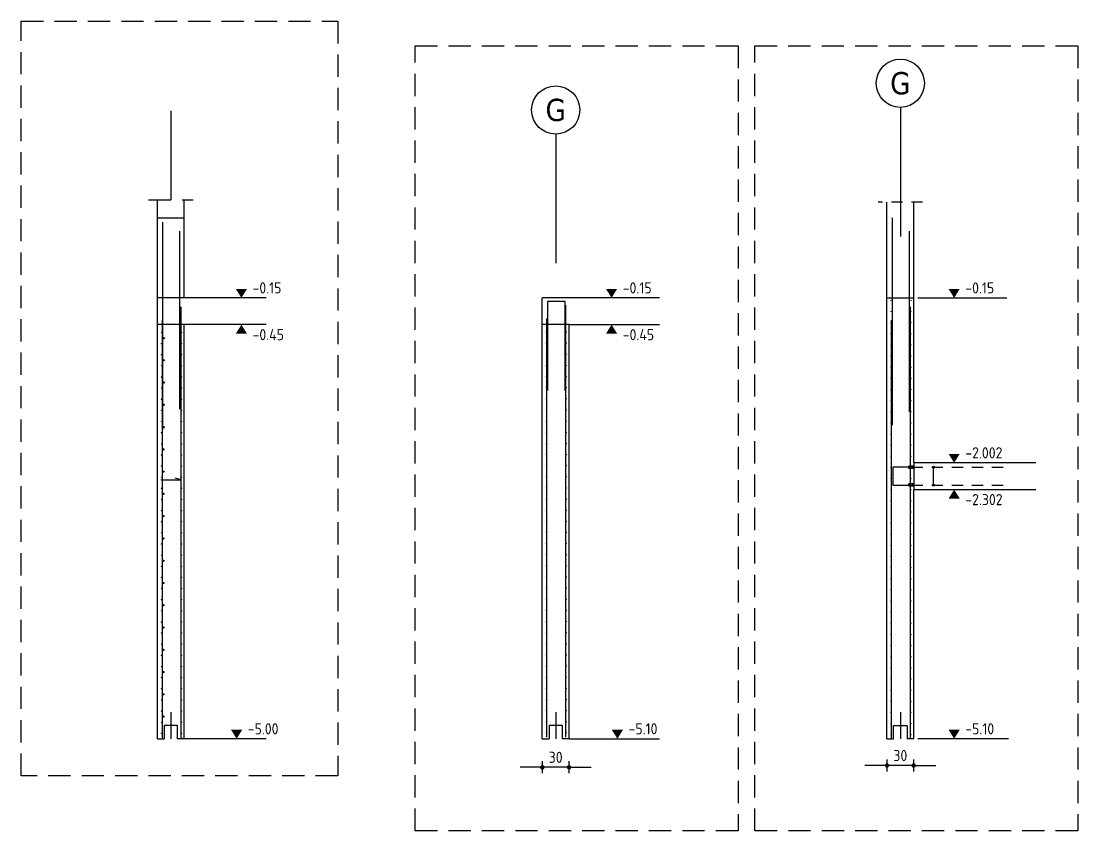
# Model space of a CAD drawing. Extents: x -17 to 74, y -15 to 121.
# Drawn here: x -16.87 to -5, y 9.11 to 18.2 of the extents above; entities that cross this region are included whole.
import ezdxf

# ---------------------------------------------------------------- set-up
doc = ezdxf.new("R2010")
doc.units = 0
doc.header["$LTSCALE"] = 0.5
for name, pattern in [('AUSGEZOGEN', [1000.01, 1000, 0.01]), ('DASHED', [0.75, 0.5, -0.25]), ('HIDDEN', [0.375, 0.25, -0.125]), ('STRICHLINIE', [0.75, 0.5, -0.25])]:
    doc.linetypes.add(name, pattern=pattern)
for name, color, linetype in [('ACHSEN', 7, 'Continuous'), ('AFU', 7, 'Continuous'), ('BETON', 7, 'Continuous'), ('DETAIL', 7, 'Continuous'), ('HILFE', 7, 'Continuous'), ('koten', 7, 'Continuous'), ('LENTON', 7, 'Continuous'), ('MASSE', 7, 'Continuous'), ('OBJEKT', 7, 'Continuous'), ('RND', 7, 'Continuous'), ('SFP_Achsen', 7, 'Continuous')]:
    doc.layers.add(name, color=color, linetype=linetype)
doc.layers.add('NOPLOT', color=7, linetype='Continuous', plot=False)
doc.styles.add('helv', font='tahoma.ttf')
doc.styles.add('txt', font='isocp.shx')
doc.linetypes.add('AFU_50K', pattern='A,0.15,["/",Standard,S=0.2,R=0,X=-0.01,Y=-0.1],0.07,["/",Standard,S=0.2,R=0,X=-0.01,Y=-0.1],0.15', length=0.37)
doc.dimstyles.new('DOT_I', dxfattribs={"dimscale": 0.5, "dimtxt": 0.25, "dimasz": 0.25, "dimexe": 0.1, "dimexo": 0.3, "dimgap": 0.1, "dimtad": 1, "dimdec": 3, "dimzin": 3, "dimtxsty": 'txt', "dimblk": 'DOT', "dimblk1": 'DOT', "dimblk2": 'DOT', "dimsah": 1, "dimcen": 0.1, "dimse1": 1, "dimse2": 1, "dimazin": 0, "dimtfac": 1, "dimtdec": 4, "dimtix": 1, "dimtmove": 2, "dimatfit": 3, "dimfxl": 0, "dimtvp": 1, "dimtolj": 1, "dimtzin": 0, "dimarcsym": 0})

# ---------------------------------------------------------------- blocks, each defined once
blk = doc.blocks.new('okrd_o')
at = {"layer": 'koten', "color": 7, "linetype": 'Continuous'}
blk.add_solid([(-0.125, 0.202), (0.125, 0.202), (0, 0)], dxfattribs=at)
at = {"layer": 'koten', "style": 'txt'}
blk.add_attdef('OKRD', (0.25, 0.1), '', height=0.25, dxfattribs=at)
blk = doc.blocks.new('okrd_u')
at = {"layer": 'koten', "color": 7, "linetype": 'Continuous'}
blk.add_solid([(-0.125, -0.202), (0.125, -0.202), (0, 0)], dxfattribs=at)
at = {"layer": 'koten', "style": 'txt'}
blk.add_attdef('OKRD', (0.25, -0.35), '', height=0.25, dxfattribs=at)
blk = doc.blocks.new('DOT')
at = {"layer": 'MASSE', "color": 7, "linetype": 'Continuous'}
for p, q in [((0, 0), (-1, 0)), ((0, 0.54), (0, -0.54))]:
    blk.add_line(p, q, dxfattribs=at)
at = {"layer": 'MASSE', "color": 7, "linetype": 'Continuous', "const_width": 0.2}
blk.add_lwpolyline([(-0.1, 0, 1), (0.1, 0, 1)], format="xyb", close=True, dxfattribs=at)
blk = doc.blocks.new('*D19')
at = {"layer": 'Defpoints', "color": 0, "linetype": 'AUSGEZOGEN', "transparency": 16777216}
for p in [(-11.015, 9.821), (-11.015, 9.821), (-10.715, 9.821)]:
    blk.add_point(p, dxfattribs=at)
at = {"layer": 'MASSE', "color": 0, "linetype": 'AUSGEZOGEN', "lineweight": -2, "transparency": 16777216}
for p, q in [((-11.14, 9.821), (-11.265, 9.821)), ((-10.715, 9.821), (-11.015, 9.821)), ((-10.59, 9.821), (-10.465, 9.821))]:
    blk.add_line(p, q, dxfattribs=at)
at = {"layer": 'MASSE', "color": 0, "linetype": 'AUSGEZOGEN', "lineweight": -2, "transparency": 16777216, "xscale": 0.125, "yscale": 0.125, "zscale": 0.125}
blk.add_blockref('DOT', (-11.015, 9.821), dxfattribs=at)
at = {"layer": 'MASSE', "color": 0, "linetype": 'AUSGEZOGEN', "lineweight": -2, "transparency": 16777216, "xscale": 0.125, "yscale": 0.125, "zscale": 0.125, "rotation": 180}
blk.add_blockref('DOT', (-10.715, 9.821), dxfattribs=at)
at = {"layer": 'MASSE', "color": 0, "linetype": 'AUSGEZOGEN', "transparency": 16777216, "insert": (-10.865, 9.933), "char_height": 0.125, "attachment_point": 5, "style": 'txt'}
blk.add_mtext('\\A1;30', dxfattribs=at)
blk = doc.blocks.new('*D20')
at = {"layer": 'Defpoints', "color": 0, "linetype": 'AUSGEZOGEN', "transparency": 16777216}
for p in [(-7.146, 9.841), (-7.146, 9.841), (-6.846, 9.841)]:
    blk.add_point(p, dxfattribs=at)
at = {"layer": 'MASSE', "color": 0, "linetype": 'AUSGEZOGEN', "lineweight": -2, "transparency": 16777216}
for p, q in [((-7.271, 9.841), (-7.396, 9.841)), ((-6.846, 9.841), (-7.146, 9.841)), ((-6.721, 9.841), (-6.596, 9.841))]:
    blk.add_line(p, q, dxfattribs=at)
at = {"layer": 'MASSE', "color": 0, "linetype": 'AUSGEZOGEN', "lineweight": -2, "transparency": 16777216, "xscale": 0.125, "yscale": 0.125, "zscale": 0.125}
blk.add_blockref('DOT', (-7.146, 9.841), dxfattribs=at)
at = {"layer": 'MASSE', "color": 0, "linetype": 'AUSGEZOGEN', "lineweight": -2, "transparency": 16777216, "xscale": 0.125, "yscale": 0.125, "zscale": 0.125, "rotation": 180}
blk.add_blockref('DOT', (-6.846, 9.841), dxfattribs=at)
at = {"layer": 'MASSE', "color": 0, "linetype": 'AUSGEZOGEN', "transparency": 16777216, "insert": (-6.996, 9.953), "char_height": 0.125, "attachment_point": 5, "style": 'txt'}
blk.add_mtext('\\A1;30', dxfattribs=at)

msp = doc.modelspace()

# ---------------------------------------------------------------- linework, layer by layer
at = {"layer": 'ACHSEN', "color": 140, "linetype": 'AUSGEZOGEN'}
for p, q in [((-6.99597, 17.23034), (-6.99597, 15.78205)), ((-15.18463, 17.19078), (-15.18463, 16.19078)), ((-10.86489, 16.93034), (-10.86489, 15.48205))]:
    msp.add_line(p, q, dxfattribs=at)
at = {"layer": 'AFU', "color": 8, "linetype": 'AFU_50K'}
for p, q in [((-15.03463, 15.09078), (-15.33463, 15.09078)), ((-7.14597, 15.09078), (-6.84597, 15.09078)), ((-15.03463, 14.79078), (-15.33463, 14.79078)), ((-10.71489, 14.79078), (-11.01489, 14.79078)), ((-6.84597, 13.23893), (-6.84597, 12.93893))]:
    msp.add_line(p, q, dxfattribs=at)
at = {"layer": 'AFU', "color": 1, "linetype": 'AUSGEZOGEN'}
for p, q in [((-15.18463, 10.44078), (-15.18463, 10.14078)), ((-10.86489, 10.44078), (-10.86489, 10.14078)), ((-6.99597, 10.44078), (-6.99597, 10.14078))]:
    msp.add_line(p, q, dxfattribs=at)
at = {"layer": 'AFU', "color": 8, "linetype": 'AUSGEZOGEN'}
for p, q in [((-15.10963, 10.29078), (-15.25963, 10.29078)), ((-15.25963, 10.29078), (-15.25963, 10.14078)), ((-15.10963, 10.14078), (-15.10963, 10.29078)), ((-10.78989, 10.29078), (-10.93989, 10.29078)), ((-10.93989, 10.29078), (-10.93989, 10.14078)), ((-10.78989, 10.14078), (-10.78989, 10.29078)), ((-7.07097, 10.14078), (-7.07097, 10.29078)), ((-7.07097, 10.29078), (-6.92097, 10.29078)), ((-6.92097, 10.29078), (-6.92097, 10.14078)), ((-15.33463, 10.14078), (-15.25963, 10.14078)), ((-15.03463, 10.14078), (-15.10963, 10.14078)), ((-11.01489, 10.14078), (-10.93989, 10.14078)), ((-10.71489, 10.14078), (-10.78989, 10.14078)), ((-7.14597, 10.14078), (-7.07097, 10.14078)), ((-6.84597, 10.14078), (-6.92097, 10.14078))]:
    msp.add_line(p, q, dxfattribs=at)
at = {"layer": 'BETON', "color": 6, "linetype": 'AUSGEZOGEN'}
for p, q in [((-7.14597, 10.14078), (-7.14597, 16.16427)), ((-6.84597, 13.23893), (-6.84597, 16.16427)), ((-15.33463, 10.14078), (-15.33463, 15.99078)), ((-15.33463, 15.99078), (-15.03463, 15.99078)), ((-15.03463, 15.09078), (-15.03463, 15.99078)), ((-14.1159, 15.09078), (-15.03463, 15.09078)), ((-11.01489, 10.14078), (-11.01489, 15.09078)), ((-9.69896, 15.09078), (-11.01489, 15.09078)), ((-15.03463, 10.14078), (-15.03463, 14.79078)), ((-14.1159, 14.79078), (-15.03463, 14.79078)), ((-10.71489, 10.14078), (-10.71489, 14.79078)), ((-10.71489, 14.79078), (-9.69896, 14.79078)), ((-5.47412, 13.23893), (-6.84597, 13.23893)), ((-6.84597, 12.93893), (-5.47412, 12.93893)), ((-6.84597, 10.14078), (-6.84597, 12.93893))]:
    msp.add_line(p, q, dxfattribs=at)
at = {"layer": 'DETAIL', "color": 102, "linetype": 'STRICHLINIE'}
for points in [[(-16.86561, 9.72613), (-16.86561, 18.19838), (-13.31067, 18.19838), (-13.31067, 9.72613)], [(-12.44328, 9.10715), (-12.44328, 17.91938), (-8.81766, 17.91938), (-8.81766, 9.10715)], [(-8.62884, 9.10715), (-8.62884, 17.91938), (-5.00322, 17.91938), (-5.00322, 9.10715)]]:
    msp.add_lwpolyline(points, close=True, dxfattribs=at)
at = {"layer": 'HILFE', "color": 102, "linetype": 'DASHED'}
msp.add_line((-15.43463, 16.19078), (-14.93463, 16.19078), dxfattribs=at)
at = {"layer": 'HILFE', "color": 102, "linetype": 'HIDDEN'}
msp.add_line((-6.74597, 16.16427), (-7.24597, 16.16427), dxfattribs=at)
at = {"layer": 'HILFE', "color": 102, "linetype": 'AUSGEZOGEN'}
for p, q in [((-6.79966, 15.09078), (-5.79881, 15.09078)), ((-14.1159, 10.14078), (-15.03463, 10.14078)), ((-10.71489, 10.14078), (-9.69896, 10.14078)), ((-5.78372, 10.14078), (-6.79966, 10.14078))]:
    msp.add_line(p, q, dxfattribs=at)
at = {"layer": 'LENTON', "color": 102}
for p, q in [((-6.90147, 13.19993), (-6.89977, 13.20163)), ((-6.90147, 13.19993), (-6.90147, 13.19845)), ((-6.90147, 13.19845), (-6.90147, 13.18893)), ((-6.90147, 13.19728), (-6.90051, 13.1961)), ((-6.90147, 13.18893), (-6.90147, 13.1794)), ((-6.90051, 13.18176), (-6.90147, 13.18057)), ((-6.90147, 13.1794), (-6.90147, 13.17793)), ((-6.89977, 13.17623), (-6.90147, 13.17793)), ((-6.90051, 13.1961), (-6.90051, 13.18176)), ((-6.90051, 13.1961), (-6.88013, 13.19396)), ((-6.90051, 13.18176), (-6.90051, 13.1961)), ((-6.88013, 13.1839), (-6.90051, 13.18176)), ((-6.84933, 13.20163), (-6.89977, 13.20163)), ((-6.84933, 13.17623), (-6.89977, 13.17623)), ((-6.88013, 13.19396), (-6.88013, 13.1839)), ((-6.86731, 13.19396), (-6.84693, 13.1961)), ((-6.86731, 13.1839), (-6.86731, 13.19396)), ((-6.84693, 13.18176), (-6.86731, 13.1839)), ((-6.84933, 13.20163), (-6.84853, 13.2001)), ((-6.84853, 13.17776), (-6.84933, 13.17623)), ((-6.84781, 13.2001), (-6.84701, 13.20163)), ((-6.84701, 13.17623), (-6.84781, 13.17776)), ((-6.84597, 13.20163), (-6.84701, 13.20163)), ((-6.84597, 13.17623), (-6.84701, 13.17623)), ((-6.84693, 13.1961), (-6.84597, 13.19728)), ((-6.84693, 13.18176), (-6.84693, 13.1961)), ((-6.84693, 13.1961), (-6.84693, 13.18176)), ((-6.84597, 13.18057), (-6.84693, 13.18176)), ((-6.84597, 13.20163), (-6.84597, 13.19528)), ((-6.84597, 13.19528), (-6.84597, 13.18258)), ((-6.84597, 13.18258), (-6.84597, 13.17623)), ((-6.90147, 12.99993), (-6.89977, 13.00163)), ((-6.90147, 12.99993), (-6.90147, 12.99845)), ((-6.90147, 12.99845), (-6.90147, 12.98893)), ((-6.90147, 12.99728), (-6.90051, 12.9961)), ((-6.90147, 12.98893), (-6.90147, 12.9794)), ((-6.90051, 12.98176), (-6.90147, 12.98057)), ((-6.90147, 12.9794), (-6.90147, 12.97793)), ((-6.89977, 12.97623), (-6.90147, 12.97793)), ((-6.90051, 12.9961), (-6.90051, 12.98176)), ((-6.90051, 12.9961), (-6.88013, 12.99396)), ((-6.90051, 12.98176), (-6.90051, 12.9961)), ((-6.88013, 12.9839), (-6.90051, 12.98176)), ((-6.84933, 13.00163), (-6.89977, 13.00163)), ((-6.84933, 12.97623), (-6.89977, 12.97623)), ((-6.88013, 12.99396), (-6.88013, 12.9839)), ((-6.86731, 12.99396), (-6.84693, 12.9961)), ((-6.86731, 12.9839), (-6.86731, 12.99396)), ((-6.84693, 12.98176), (-6.86731, 12.9839)), ((-6.84933, 13.00163), (-6.84853, 13.0001)), ((-6.84853, 12.97776), (-6.84933, 12.97623)), ((-6.84781, 13.0001), (-6.84701, 13.00163)), ((-6.84701, 12.97623), (-6.84781, 12.97776)), ((-6.84597, 13.00163), (-6.84701, 13.00163)), ((-6.84597, 12.97623), (-6.84701, 12.97623)), ((-6.84693, 12.9961), (-6.84597, 12.99728)), ((-6.84693, 12.98176), (-6.84693, 12.9961)), ((-6.84693, 12.9961), (-6.84693, 12.98176)), ((-6.84597, 12.98057), (-6.84693, 12.98176)), ((-6.84597, 13.00163), (-6.84597, 12.99528)), ((-6.84597, 12.99528), (-6.84597, 12.98258)), ((-6.84597, 12.98258), (-6.84597, 12.97623))]:
    msp.add_line(p, q, dxfattribs=at)
for centre, start, end in [((-6.84817, 13.20029), 207.500045, 332.499955), ((-6.84817, 13.17757), 27.500065, 152.499935), ((-6.84817, 13.00029), 207.500045, 332.499955), ((-6.84817, 12.97757), 27.500065, 152.499935)]:
    msp.add_arc(centre, 0.00041, start, end, dxfattribs=at)
at = {"layer": 'NOPLOT', "color": 191, "linetype": 'Continuous'}
msp.add_line((-6.62351, 12.98893), (-6.62351, 13.18893), dxfattribs=at)
for centre, radius in [((-6.62351, 13.18893), 0.011), ((-6.62351, 13.18893), 0.007), ((-6.62351, 12.98893), 0.011), ((-6.62351, 12.98893), 0.007)]:
    msp.add_circle(centre, radius, dxfattribs=at)
at = {"layer": 'OBJEKT', "color": 7, "linetype": 'AUSGEZOGEN'}
for p, q in [((-15.33463, 15.99078), (-15.33463, 16.19078)), ((-15.03463, 15.99078), (-15.03463, 16.19078))]:
    msp.add_line(p, q, dxfattribs=at)
at = {"layer": 'RND', "color": 1, "linetype": 'AUSGEZOGEN'}
for points in [[(-15.27516, 13.61078), (-15.27516, 15.94078)], [(-7.08422, 13.66078), (-7.08422, 15.99078)], [(-15.08522, 13.84078), (-15.08522, 15.84078)], [(-6.89403, 13.81078), (-6.89403, 15.84078)], [(-15.0737, 14.9922), (-15.0737, 10.1422)], [(-10.75673, 14.04953), (-10.75673, 15.04953), (-10.95673, 15.04953), (-10.95673, 14.04953)], [(-10.75189, 10.16078), (-10.75189, 15.01078)], [(-6.88297, 10.14078), (-6.88297, 14.99078)], [(-15.282, 14.84078), (-15.282, 10.14078)], [(-10.96289, 10.16078), (-10.96289, 14.86078)], [(-7.09397, 10.14078), (-7.09397, 14.84078)], [(-6.88013, 13.18893), (-7.08013, 13.18893), (-7.08013, 12.98893), (-6.88013, 12.98893)], [(-15.29391, 13.04843), (-15.06391, 13.04843), (-15.13636, 13.06718)]]:
    msp.add_lwpolyline(points, dxfattribs=at)
at = {"layer": 'RND', "color": 7, "linetype": 'AUSGEZOGEN', "const_width": 0.007}
for points in [[(-7.10566, 15.06219, 1), (-7.09866, 15.06219, 1)], [(-6.87964, 15.06219, 1), (-6.87264, 15.06219, 1)], [(-7.10566, 14.93719, 1), (-7.09866, 14.93719, 1)], [(-6.87964, 14.93719, 1), (-6.87264, 14.93719, 1)], [(-15.29461, 14.70273, 1), (-15.28761, 14.70273, 1)], [(-15.06691, 14.70273, 1), (-15.05991, 14.70273, 1)], [(-10.97458, 14.70719, 1), (-10.96758, 14.70719, 1)], [(-10.74856, 14.70719, 1), (-10.74156, 14.70719, 1)], [(-7.10566, 14.81219, 1), (-7.09866, 14.81219, 1)], [(-6.87964, 14.81219, 1), (-6.87264, 14.81219, 1)], [(-7.10566, 14.68719, 1), (-7.09866, 14.68719, 1)], [(-6.87964, 14.68719, 1), (-6.87264, 14.68719, 1)], [(-15.29461, 14.57773, 1), (-15.28761, 14.57773, 1)], [(-15.06691, 14.57773, 1), (-15.05991, 14.57773, 1)], [(-10.97458, 14.58219, 1), (-10.96758, 14.58219, 1)], [(-10.74856, 14.58219, 1), (-10.74156, 14.58219, 1)], [(-7.10566, 14.56219, 1), (-7.09866, 14.56219, 1)], [(-6.87964, 14.56219, 1), (-6.87264, 14.56219, 1)], [(-15.29461, 14.45273, 1), (-15.28761, 14.45273, 1)], [(-15.06691, 14.45273, 1), (-15.05991, 14.45273, 1)], [(-10.97458, 14.45719, 1), (-10.96758, 14.45719, 1)], [(-10.74856, 14.45719, 1), (-10.74156, 14.45719, 1)], [(-7.10566, 14.43719, 1), (-7.09866, 14.43719, 1)], [(-6.87964, 14.43719, 1), (-6.87264, 14.43719, 1)], [(-15.29461, 14.32773, 1), (-15.28761, 14.32773, 1)], [(-15.06691, 14.32773, 1), (-15.05991, 14.32773, 1)], [(-10.97458, 14.33219, 1), (-10.96758, 14.33219, 1)], [(-10.74856, 14.33219, 1), (-10.74156, 14.33219, 1)], [(-7.10566, 14.31219, 1), (-7.09866, 14.31219, 1)], [(-6.87964, 14.31219, 1), (-6.87264, 14.31219, 1)], [(-15.29461, 14.20273, 1), (-15.28761, 14.20273, 1)], [(-15.06691, 14.20273, 1), (-15.05991, 14.20273, 1)], [(-10.97458, 14.20719, 1), (-10.96758, 14.20719, 1)], [(-10.74856, 14.20719, 1), (-10.74156, 14.20719, 1)], [(-7.10566, 14.18719, 1), (-7.09866, 14.18719, 1)], [(-6.87964, 14.18719, 1), (-6.87264, 14.18719, 1)], [(-15.29461, 14.07773, 1), (-15.28761, 14.07773, 1)], [(-15.06691, 14.07773, 1), (-15.05991, 14.07773, 1)], [(-10.97458, 14.08219, 1), (-10.96758, 14.08219, 1)], [(-10.74856, 14.08219, 1), (-10.74156, 14.08219, 1)], [(-7.10566, 14.06219, 1), (-7.09866, 14.06219, 1)], [(-6.87964, 14.06219, 1), (-6.87264, 14.06219, 1)], [(-15.29461, 13.95273, 1), (-15.28761, 13.95273, 1)], [(-15.06691, 13.95273, 1), (-15.05991, 13.95273, 1)], [(-10.97458, 13.95719, 1), (-10.96758, 13.95719, 1)], [(-10.74856, 13.95719, 1), (-10.74156, 13.95719, 1)], [(-7.10566, 13.93719, 1), (-7.09866, 13.93719, 1)], [(-6.87964, 13.93719, 1), (-6.87264, 13.93719, 1)], [(-15.29461, 13.82773, 1), (-15.28761, 13.82773, 1)], [(-15.06691, 13.82773, 1), (-15.05991, 13.82773, 1)], [(-10.97458, 13.83219, 1), (-10.96758, 13.83219, 1)], [(-10.74856, 13.83219, 1), (-10.74156, 13.83219, 1)], [(-7.10566, 13.81219, 1), (-7.09866, 13.81219, 1)], [(-6.87964, 13.81219, 1), (-6.87264, 13.81219, 1)], [(-15.29461, 13.70273, 1), (-15.28761, 13.70273, 1)], [(-15.06691, 13.70273, 1), (-15.05991, 13.70273, 1)], [(-10.97458, 13.70719, 1), (-10.96758, 13.70719, 1)], [(-10.74856, 13.70719, 1), (-10.74156, 13.70719, 1)], [(-7.10566, 13.68719, 1), (-7.09866, 13.68719, 1)], [(-6.87964, 13.68719, 1), (-6.87264, 13.68719, 1)], [(-15.29461, 13.57773, 1), (-15.28761, 13.57773, 1)], [(-15.06691, 13.57773, 1), (-15.05991, 13.57773, 1)], [(-10.97458, 13.58219, 1), (-10.96758, 13.58219, 1)], [(-10.74856, 13.58219, 1), (-10.74156, 13.58219, 1)], [(-7.10566, 13.56219, 1), (-7.09866, 13.56219, 1)], [(-6.87964, 13.56219, 1), (-6.87264, 13.56219, 1)], [(-15.29461, 13.45273, 1), (-15.28761, 13.45273, 1)], [(-15.06691, 13.45273, 1), (-15.05991, 13.45273, 1)], [(-10.97458, 13.45719, 1), (-10.96758, 13.45719, 1)], [(-10.74856, 13.45719, 1), (-10.74156, 13.45719, 1)], [(-7.10566, 13.43719, 1), (-7.09866, 13.43719, 1)], [(-6.87964, 13.43719, 1), (-6.87264, 13.43719, 1)], [(-15.29461, 13.32773, 1), (-15.28761, 13.32773, 1)], [(-15.06691, 13.32773, 1), (-15.05991, 13.32773, 1)], [(-10.97458, 13.33219, 1), (-10.96758, 13.33219, 1)], [(-10.74856, 13.33219, 1), (-10.74156, 13.33219, 1)], [(-7.10566, 13.31219, 1), (-7.09866, 13.31219, 1)], [(-6.87964, 13.31219, 1), (-6.87264, 13.31219, 1)], [(-15.29461, 13.20273, 1), (-15.28761, 13.20273, 1)], [(-15.06691, 13.20273, 1), (-15.05991, 13.20273, 1)], [(-10.97458, 13.20719, 1), (-10.96758, 13.20719, 1)], [(-10.74856, 13.20719, 1), (-10.74156, 13.20719, 1)], [(-7.10566, 13.18719, 1), (-7.09866, 13.18719, 1)], [(-6.87964, 13.18719, 1), (-6.87264, 13.18719, 1)], [(-15.29041, 13.04843, -1), (-15.29741, 13.04843, -1)], [(-15.29461, 13.07773, 1), (-15.28761, 13.07773, 1)], [(-15.06691, 13.07773, 1), (-15.05991, 13.07773, 1)], [(-10.97458, 13.08219, 1), (-10.96758, 13.08219, 1)], [(-10.74856, 13.08219, 1), (-10.74156, 13.08219, 1)], [(-7.10566, 13.06219, 1), (-7.09866, 13.06219, 1)], [(-6.87964, 13.06219, 1), (-6.87264, 13.06219, 1)], [(-15.29461, 12.95273, 1), (-15.28761, 12.95273, 1)], [(-15.06691, 12.95273, 1), (-15.05991, 12.95273, 1)], [(-10.97458, 12.95719, 1), (-10.96758, 12.95719, 1)], [(-10.74856, 12.95719, 1), (-10.74156, 12.95719, 1)], [(-7.10566, 12.93719, 1), (-7.09866, 12.93719, 1)], [(-6.87964, 12.93719, 1), (-6.87264, 12.93719, 1)], [(-15.29461, 12.82773, 1), (-15.28761, 12.82773, 1)], [(-15.06691, 12.82773, 1), (-15.05991, 12.82773, 1)], [(-10.97458, 12.83219, 1), (-10.96758, 12.83219, 1)], [(-10.74856, 12.83219, 1), (-10.74156, 12.83219, 1)], [(-7.10566, 12.81219, 1), (-7.09866, 12.81219, 1)], [(-6.87964, 12.81219, 1), (-6.87264, 12.81219, 1)], [(-15.29461, 12.70273, 1), (-15.28761, 12.70273, 1)], [(-15.06691, 12.70273, 1), (-15.05991, 12.70273, 1)], [(-10.97458, 12.70719, 1), (-10.96758, 12.70719, 1)], [(-10.74856, 12.70719, 1), (-10.74156, 12.70719, 1)], [(-7.10566, 12.68719, 1), (-7.09866, 12.68719, 1)], [(-6.87964, 12.68719, 1), (-6.87264, 12.68719, 1)], [(-15.29461, 12.57773, 1), (-15.28761, 12.57773, 1)], [(-15.06691, 12.57773, 1), (-15.05991, 12.57773, 1)], [(-10.97458, 12.58219, 1), (-10.96758, 12.58219, 1)], [(-10.74856, 12.58219, 1), (-10.74156, 12.58219, 1)], [(-15.29461, 12.45273, 1), (-15.28761, 12.45273, 1)], [(-15.06691, 12.45273, 1), (-15.05991, 12.45273, 1)], [(-10.97458, 12.45719, 1), (-10.96758, 12.45719, 1)], [(-10.74856, 12.45719, 1), (-10.74156, 12.45719, 1)], [(-7.10566, 12.56219, 1), (-7.09866, 12.56219, 1)], [(-6.87964, 12.56219, 1), (-6.87264, 12.56219, 1)], [(-10.97458, 12.33219, 1), (-10.96758, 12.33219, 1)], [(-10.74856, 12.33219, 1), (-10.74156, 12.33219, 1)], [(-7.10566, 12.43719, 1), (-7.09866, 12.43719, 1)], [(-6.87964, 12.43719, 1), (-6.87264, 12.43719, 1)], [(-15.29461, 12.32773, 1), (-15.28761, 12.32773, 1)], [(-15.06691, 12.32773, 1), (-15.05991, 12.32773, 1)], [(-7.10566, 12.31219, 1), (-7.09866, 12.31219, 1)], [(-6.87964, 12.31219, 1), (-6.87264, 12.31219, 1)], [(-15.29461, 12.20273, 1), (-15.28761, 12.20273, 1)], [(-15.06691, 12.20273, 1), (-15.05991, 12.20273, 1)], [(-10.97458, 12.20719, 1), (-10.96758, 12.20719, 1)], [(-10.74856, 12.20719, 1), (-10.74156, 12.20719, 1)], [(-7.10566, 12.18719, 1), (-7.09866, 12.18719, 1)], [(-6.87964, 12.18719, 1), (-6.87264, 12.18719, 1)], [(-15.29461, 12.07773, 1), (-15.28761, 12.07773, 1)], [(-15.06691, 12.07773, 1), (-15.05991, 12.07773, 1)], [(-10.97458, 12.08219, 1), (-10.96758, 12.08219, 1)], [(-10.74856, 12.08219, 1), (-10.74156, 12.08219, 1)], [(-7.10566, 12.06219, 1), (-7.09866, 12.06219, 1)], [(-6.87964, 12.06219, 1), (-6.87264, 12.06219, 1)], [(-15.29461, 11.95273, 1), (-15.28761, 11.95273, 1)], [(-15.06691, 11.95273, 1), (-15.05991, 11.95273, 1)], [(-10.97458, 11.95719, 1), (-10.96758, 11.95719, 1)], [(-10.74856, 11.95719, 1), (-10.74156, 11.95719, 1)], [(-7.10566, 11.93719, 1), (-7.09866, 11.93719, 1)], [(-6.87964, 11.93719, 1), (-6.87264, 11.93719, 1)], [(-15.29461, 11.82773, 1), (-15.28761, 11.82773, 1)], [(-15.06691, 11.82773, 1), (-15.05991, 11.82773, 1)], [(-10.97458, 11.83219, 1), (-10.96758, 11.83219, 1)], [(-10.74856, 11.83219, 1), (-10.74156, 11.83219, 1)], [(-7.10566, 11.81219, 1), (-7.09866, 11.81219, 1)], [(-6.87964, 11.81219, 1), (-6.87264, 11.81219, 1)], [(-15.29461, 11.70273, 1), (-15.28761, 11.70273, 1)], [(-15.06691, 11.70273, 1), (-15.05991, 11.70273, 1)], [(-10.97458, 11.70719, 1), (-10.96758, 11.70719, 1)], [(-10.74856, 11.70719, 1), (-10.74156, 11.70719, 1)], [(-7.10566, 11.68719, 1), (-7.09866, 11.68719, 1)], [(-6.87964, 11.68719, 1), (-6.87264, 11.68719, 1)], [(-15.29461, 11.57773, 1), (-15.28761, 11.57773, 1)], [(-15.06691, 11.57773, 1), (-15.05991, 11.57773, 1)], [(-10.97458, 11.58219, 1), (-10.96758, 11.58219, 1)], [(-10.74856, 11.58219, 1), (-10.74156, 11.58219, 1)], [(-7.10566, 11.56219, 1), (-7.09866, 11.56219, 1)], [(-6.87964, 11.56219, 1), (-6.87264, 11.56219, 1)], [(-15.29461, 11.45273, 1), (-15.28761, 11.45273, 1)], [(-15.06691, 11.45273, 1), (-15.05991, 11.45273, 1)], [(-10.97458, 11.45719, 1), (-10.96758, 11.45719, 1)], [(-10.74856, 11.45719, 1), (-10.74156, 11.45719, 1)], [(-7.10566, 11.43719, 1), (-7.09866, 11.43719, 1)], [(-6.87964, 11.43719, 1), (-6.87264, 11.43719, 1)], [(-15.29461, 11.32773, 1), (-15.28761, 11.32773, 1)], [(-15.06691, 11.32773, 1), (-15.05991, 11.32773, 1)], [(-10.97458, 11.33219, 1), (-10.96758, 11.33219, 1)], [(-10.74856, 11.33219, 1), (-10.74156, 11.33219, 1)], [(-7.10566, 11.31219, 1), (-7.09866, 11.31219, 1)], [(-6.87964, 11.31219, 1), (-6.87264, 11.31219, 1)], [(-15.29461, 11.20273, 1), (-15.28761, 11.20273, 1)], [(-15.06691, 11.20273, 1), (-15.05991, 11.20273, 1)], [(-10.97458, 11.20719, 1), (-10.96758, 11.20719, 1)], [(-10.74856, 11.20719, 1), (-10.74156, 11.20719, 1)], [(-7.10566, 11.18719, 1), (-7.09866, 11.18719, 1)], [(-6.87964, 11.18719, 1), (-6.87264, 11.18719, 1)], [(-15.29461, 11.07773, 1), (-15.28761, 11.07773, 1)], [(-15.06691, 11.07773, 1), (-15.05991, 11.07773, 1)], [(-10.97458, 11.08219, 1), (-10.96758, 11.08219, 1)], [(-10.74856, 11.08219, 1), (-10.74156, 11.08219, 1)], [(-7.10566, 11.06219, 1), (-7.09866, 11.06219, 1)], [(-6.87964, 11.06219, 1), (-6.87264, 11.06219, 1)], [(-15.29461, 10.95273, 1), (-15.28761, 10.95273, 1)], [(-15.06691, 10.95273, 1), (-15.05991, 10.95273, 1)], [(-10.97458, 10.95719, 1), (-10.96758, 10.95719, 1)], [(-10.74856, 10.95719, 1), (-10.74156, 10.95719, 1)], [(-7.10566, 10.93719, 1), (-7.09866, 10.93719, 1)], [(-6.87964, 10.93719, 1), (-6.87264, 10.93719, 1)], [(-15.29461, 10.82773, 1), (-15.28761, 10.82773, 1)], [(-15.06691, 10.82773, 1), (-15.05991, 10.82773, 1)], [(-10.97458, 10.83219, 1), (-10.96758, 10.83219, 1)], [(-10.74856, 10.83219, 1), (-10.74156, 10.83219, 1)], [(-7.10566, 10.81219, 1), (-7.09866, 10.81219, 1)], [(-6.87964, 10.81219, 1), (-6.87264, 10.81219, 1)], [(-15.29461, 10.70273, 1), (-15.28761, 10.70273, 1)], [(-15.06691, 10.70273, 1), (-15.05991, 10.70273, 1)], [(-10.97458, 10.70719, 1), (-10.96758, 10.70719, 1)], [(-10.74856, 10.70719, 1), (-10.74156, 10.70719, 1)], [(-7.10566, 10.68719, 1), (-7.09866, 10.68719, 1)], [(-6.87964, 10.68719, 1), (-6.87264, 10.68719, 1)], [(-15.29461, 10.57773, 1), (-15.28761, 10.57773, 1)], [(-15.06691, 10.57773, 1), (-15.05991, 10.57773, 1)], [(-10.97458, 10.58219, 1), (-10.96758, 10.58219, 1)], [(-10.74856, 10.58219, 1), (-10.74156, 10.58219, 1)], [(-7.10566, 10.56219, 1), (-7.09866, 10.56219, 1)], [(-6.87964, 10.56219, 1), (-6.87264, 10.56219, 1)], [(-15.29461, 10.45273, 1), (-15.28761, 10.45273, 1)], [(-15.06691, 10.45273, 1), (-15.05991, 10.45273, 1)], [(-10.97458, 10.45719, 1), (-10.96758, 10.45719, 1)], [(-10.74856, 10.45719, 1), (-10.74156, 10.45719, 1)], [(-7.10566, 10.43719, 1), (-7.09866, 10.43719, 1)], [(-6.87964, 10.43719, 1), (-6.87264, 10.43719, 1)], [(-15.29461, 10.32773, 1), (-15.28761, 10.32773, 1)], [(-15.06691, 10.32773, 1), (-15.05991, 10.32773, 1)], [(-10.97458, 10.33219, 1), (-10.96758, 10.33219, 1)], [(-10.74856, 10.33219, 1), (-10.74156, 10.33219, 1)], [(-15.29461, 10.20273, 1), (-15.28761, 10.20273, 1)], [(-15.06691, 10.20273, 1), (-15.05991, 10.20273, 1)], [(-10.97458, 10.20719, 1), (-10.96758, 10.20719, 1)], [(-10.74856, 10.20719, 1), (-10.74156, 10.20719, 1)], [(-7.10566, 10.31219, 1), (-7.09866, 10.31219, 1)], [(-6.87964, 10.31219, 1), (-6.87264, 10.31219, 1)], [(-7.10566, 10.18719, 1), (-7.09866, 10.18719, 1)], [(-6.87964, 10.18719, 1), (-6.87264, 10.18719, 1)]]:
    msp.add_lwpolyline(points, format="xyb", close=True, dxfattribs=at)
at = {"layer": 'RND', "color": 1, "linetype": 'HIDDEN'}
for points in [[(-6.86731, 13.18893), (-5.83945, 13.18893)], [(-6.86731, 12.98893), (-5.83945, 12.98893)]]:
    msp.add_lwpolyline(points, dxfattribs=at)
at = {"layer": 'RND', "color": 7, "linetype": 'AUSGEZOGEN'}
for centre in [(-15.26408, 14.64023), (-15.26408, 14.39023), (-15.26408, 14.14023), (-15.26408, 13.89023), (-15.26408, 13.64023), (-15.26933, 13.39023), (-15.26933, 13.14023), (-15.26933, 12.89023), (-15.26933, 12.64023), (-15.26933, 12.39023), (-15.26933, 12.14023), (-15.26933, 11.89023), (-15.26933, 11.64023), (-15.26933, 11.39023), (-15.26933, 11.14023), (-15.26933, 10.89023), (-15.26933, 10.64023), (-15.26933, 10.39023)]:
    msp.add_circle(centre, 0.007, dxfattribs=at)
at = {"layer": 'SFP_Achsen', "color": 7, "linetype": 'AUSGEZOGEN'}
for centre in [(-6.99597, 17.50082), (-10.86489, 17.20082)]:
    msp.add_circle(centre, 0.27048, dxfattribs=at)

# ---------------------------------------------------------------- block references
at = {"layer": 'koten', "color": 7, "linetype": 'DASHED', "xscale": 0.5, "yscale": 0.5, "zscale": 0.5}
for p, values in [((-14.39288, 15.09078), {'OKRD': '-0.15'}), ((-14.44659, 10.14078), {'OKRD': '-5.00'})]:
    msp.add_blockref('okrd_o', p, dxfattribs=at).add_auto_attribs(values)
at = {"layer": 'koten', "color": 7, "linetype": 'AUSGEZOGEN'}
ref = msp.add_blockref('okrd_o', (-10.23746, 15.09078), dxfattribs=dict(at, xscale=0.5, yscale=0.5, zscale=0.5))
ref.add_attrib('OKRD', '-0.15', (-10.11246, 15.14078), dxfattribs={"layer": '0', "color": 0, "linetype": 'ByBlock', "height": 0.125, "style": 'txt'})
ref = msp.add_blockref('okrd_o', (-6.392, 15.09078), dxfattribs=dict(at, xscale=0.5, yscale=0.5, zscale=0.5))
ref.add_attrib('OKRD', '-0.15', (-6.267, 15.14078), dxfattribs={"layer": '0', "color": 0, "linetype": 'ByBlock', "height": 0.125, "style": 'txt'})
at = {"layer": 'koten', "color": 7, "linetype": 'AUSGEZOGEN', "xscale": 0.5, "yscale": 0.5, "zscale": 0.5}
for name, p, values in [('okrd_u', (-14.39288, 14.79078), {'OKRD': '-0.45'}), ('okrd_o', (-6.392, 13.23893), {'OKRD': '-2.002'}), ('okrd_u', (-6.392, 12.93893), {'OKRD': '-2.302'})]:
    msp.add_blockref(name, p, dxfattribs=at).add_auto_attribs(values)
at = {"layer": 'koten', "color": 7, "linetype": 'AUSGEZOGEN'}
ref = msp.add_blockref('okrd_u', (-10.23746, 14.79078), dxfattribs=dict(at, xscale=0.5, yscale=0.5, zscale=0.5))
ref.add_attrib('OKRD', '-0.45', (-10.11246, 14.61578), dxfattribs={"layer": '0', "color": 0, "linetype": 'ByBlock', "height": 0.125, "style": 'txt'})
at = {"layer": 'koten', "color": 1, "linetype": 'AUSGEZOGEN', "xscale": 0.5, "yscale": 0.5, "zscale": 0.5}
msp.add_blockref('okrd_o', (-10.17195, 10.14078), dxfattribs=at).add_auto_attribs({'OKRD': '-5.10'})
at = {"layer": 'koten', "color": 102, "linetype": 'AUSGEZOGEN', "xscale": 0.5, "yscale": 0.5, "zscale": 0.5}
msp.add_blockref('okrd_o', (-6.392, 10.14078), dxfattribs=at).add_auto_attribs({'OKRD': '-5.10'})

# ---------------------------------------------------------------- texts
at = {"layer": 'SFP_Achsen', "color": 6, "linetype": 'AUSGEZOGEN', "style": 'helv'}
for p in [(-7.11002, 17.37643), (-10.97894, 17.07643)]:
    msp.add_text('G', height=0.25, dxfattribs=at).set_placement(p)

# ---------------------------------------------------------------- dimensions: what is measured, and where the dimension line sits
at = {"layer": 'MASSE', "color": 7, "linetype": 'AUSGEZOGEN'}
for base, p1, p2, picture, middle in [((-11.01489, 9.82084), (-10.71489, 9.82084), (-11.01489, 9.82084), '*D19', (-10.86489, 9.93334)), ((-7.14597, 9.84084), (-6.84597, 9.84084), (-7.14597, 9.84084), '*D20', (-6.99597, 9.95334))]:
    dim = msp.add_linear_dim(base=base, p1=p1, p2=p2, angle=180, dimstyle='DOT_I', override={"dimdec": 0, "dimlfac": 100}, dxfattribs=at)
    dim.commit()
    dim.dimension.update_dxf_attribs({"geometry": picture, "text_midpoint": middle})

doc.saveas('drawing.dxf')
